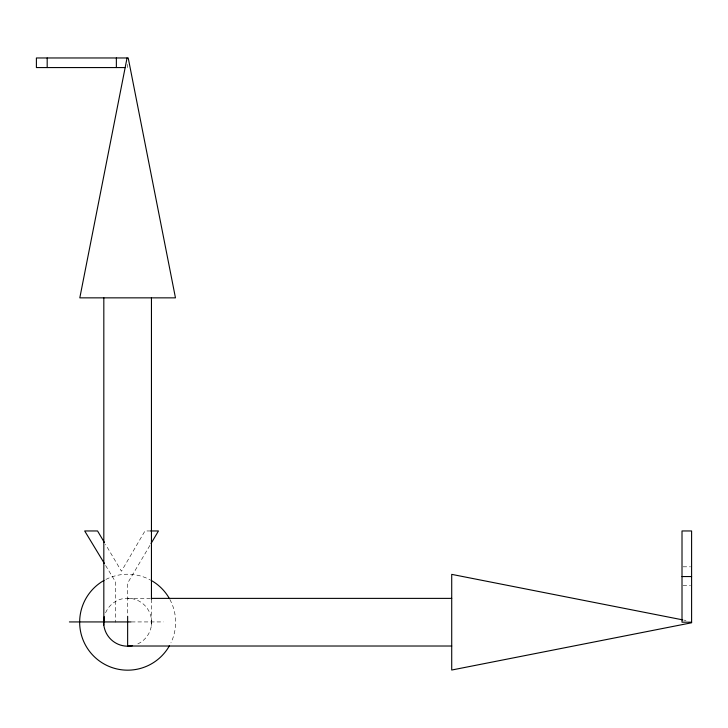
<?xml version="1.0" encoding="UTF-8"?>
<svg xmlns="http://www.w3.org/2000/svg" width="728" height="728" viewBox="0 0 728 728"><rect width="100%" height="100%" fill="white"/><g stroke="black" fill="none" stroke-linecap="round" stroke-linejoin="round"><path stroke-width="0.55" stroke-dasharray="3.64 2.73" d="M151.379 625.598L151.451 619.328M149.895 545.445L127.637 583.101L127.637 615.497M150.596 530.958L144.972 530.958L121.449 571.216L105.515 544.38M683.073 566.803L690.535 566.803M683.073 585.676L690.535 585.676M127.637 598.38L150.377 598.38M131.513 621.93L163.391 621.93M683.792 620.083L686.022 620.52M105.615 565.501L115.506 581.818L115.506 622.194M151.451 599.19L151.451 621.93M127.637 64.364L127.637 67.567M105.578 612.767A23.988 23.988 0 0 1 144.79 605.423A23.988 23.988 0 0 1 136.564 644.462M169.915 599.517A47.975 47.975 0 0 1 170.925 642.888M105.888 579.433A47.975 47.975 0 0 1 150.177 579.852"/><path stroke-width="1.09" d="M103.822 625.061L103.886 618.8M127.054 57.967L79.807 297.852L175.466 297.852L128.219 57.967L36.4 57.967L36.4 67.567L125.48 67.567M151.033 543.516L158.458 530.958L150.596 530.958M682.009 576.549L691.6 576.549M151.515 598.38L451.715 598.38M69.406 621.93L131.031 621.93M691.6 622.194L682.009 622.194L682.009 530.958L691.6 530.958L691.6 622.777L451.715 670.033L451.715 574.365L682.673 619.865M451.715 646.018L127.637 646.018L127.637 616.298M104.459 563.59L84.685 530.958L97.552 530.958L104.377 542.46M151.451 297.852L151.451 599.19M116.362 57.967L116.362 67.567M103.822 297.852L103.822 621.93M47.184 57.967L47.184 67.567M132.56 645.672A23.988 23.988 0 0 1 104.277 616.753M169.488 645.663A47.975 47.975 0 0 1 93.766 656.174A47.975 47.975 0 0 1 104.031 580.425M151.096 580.352A47.975 47.975 0 0 1 169.406 598.598"/></g></svg>
